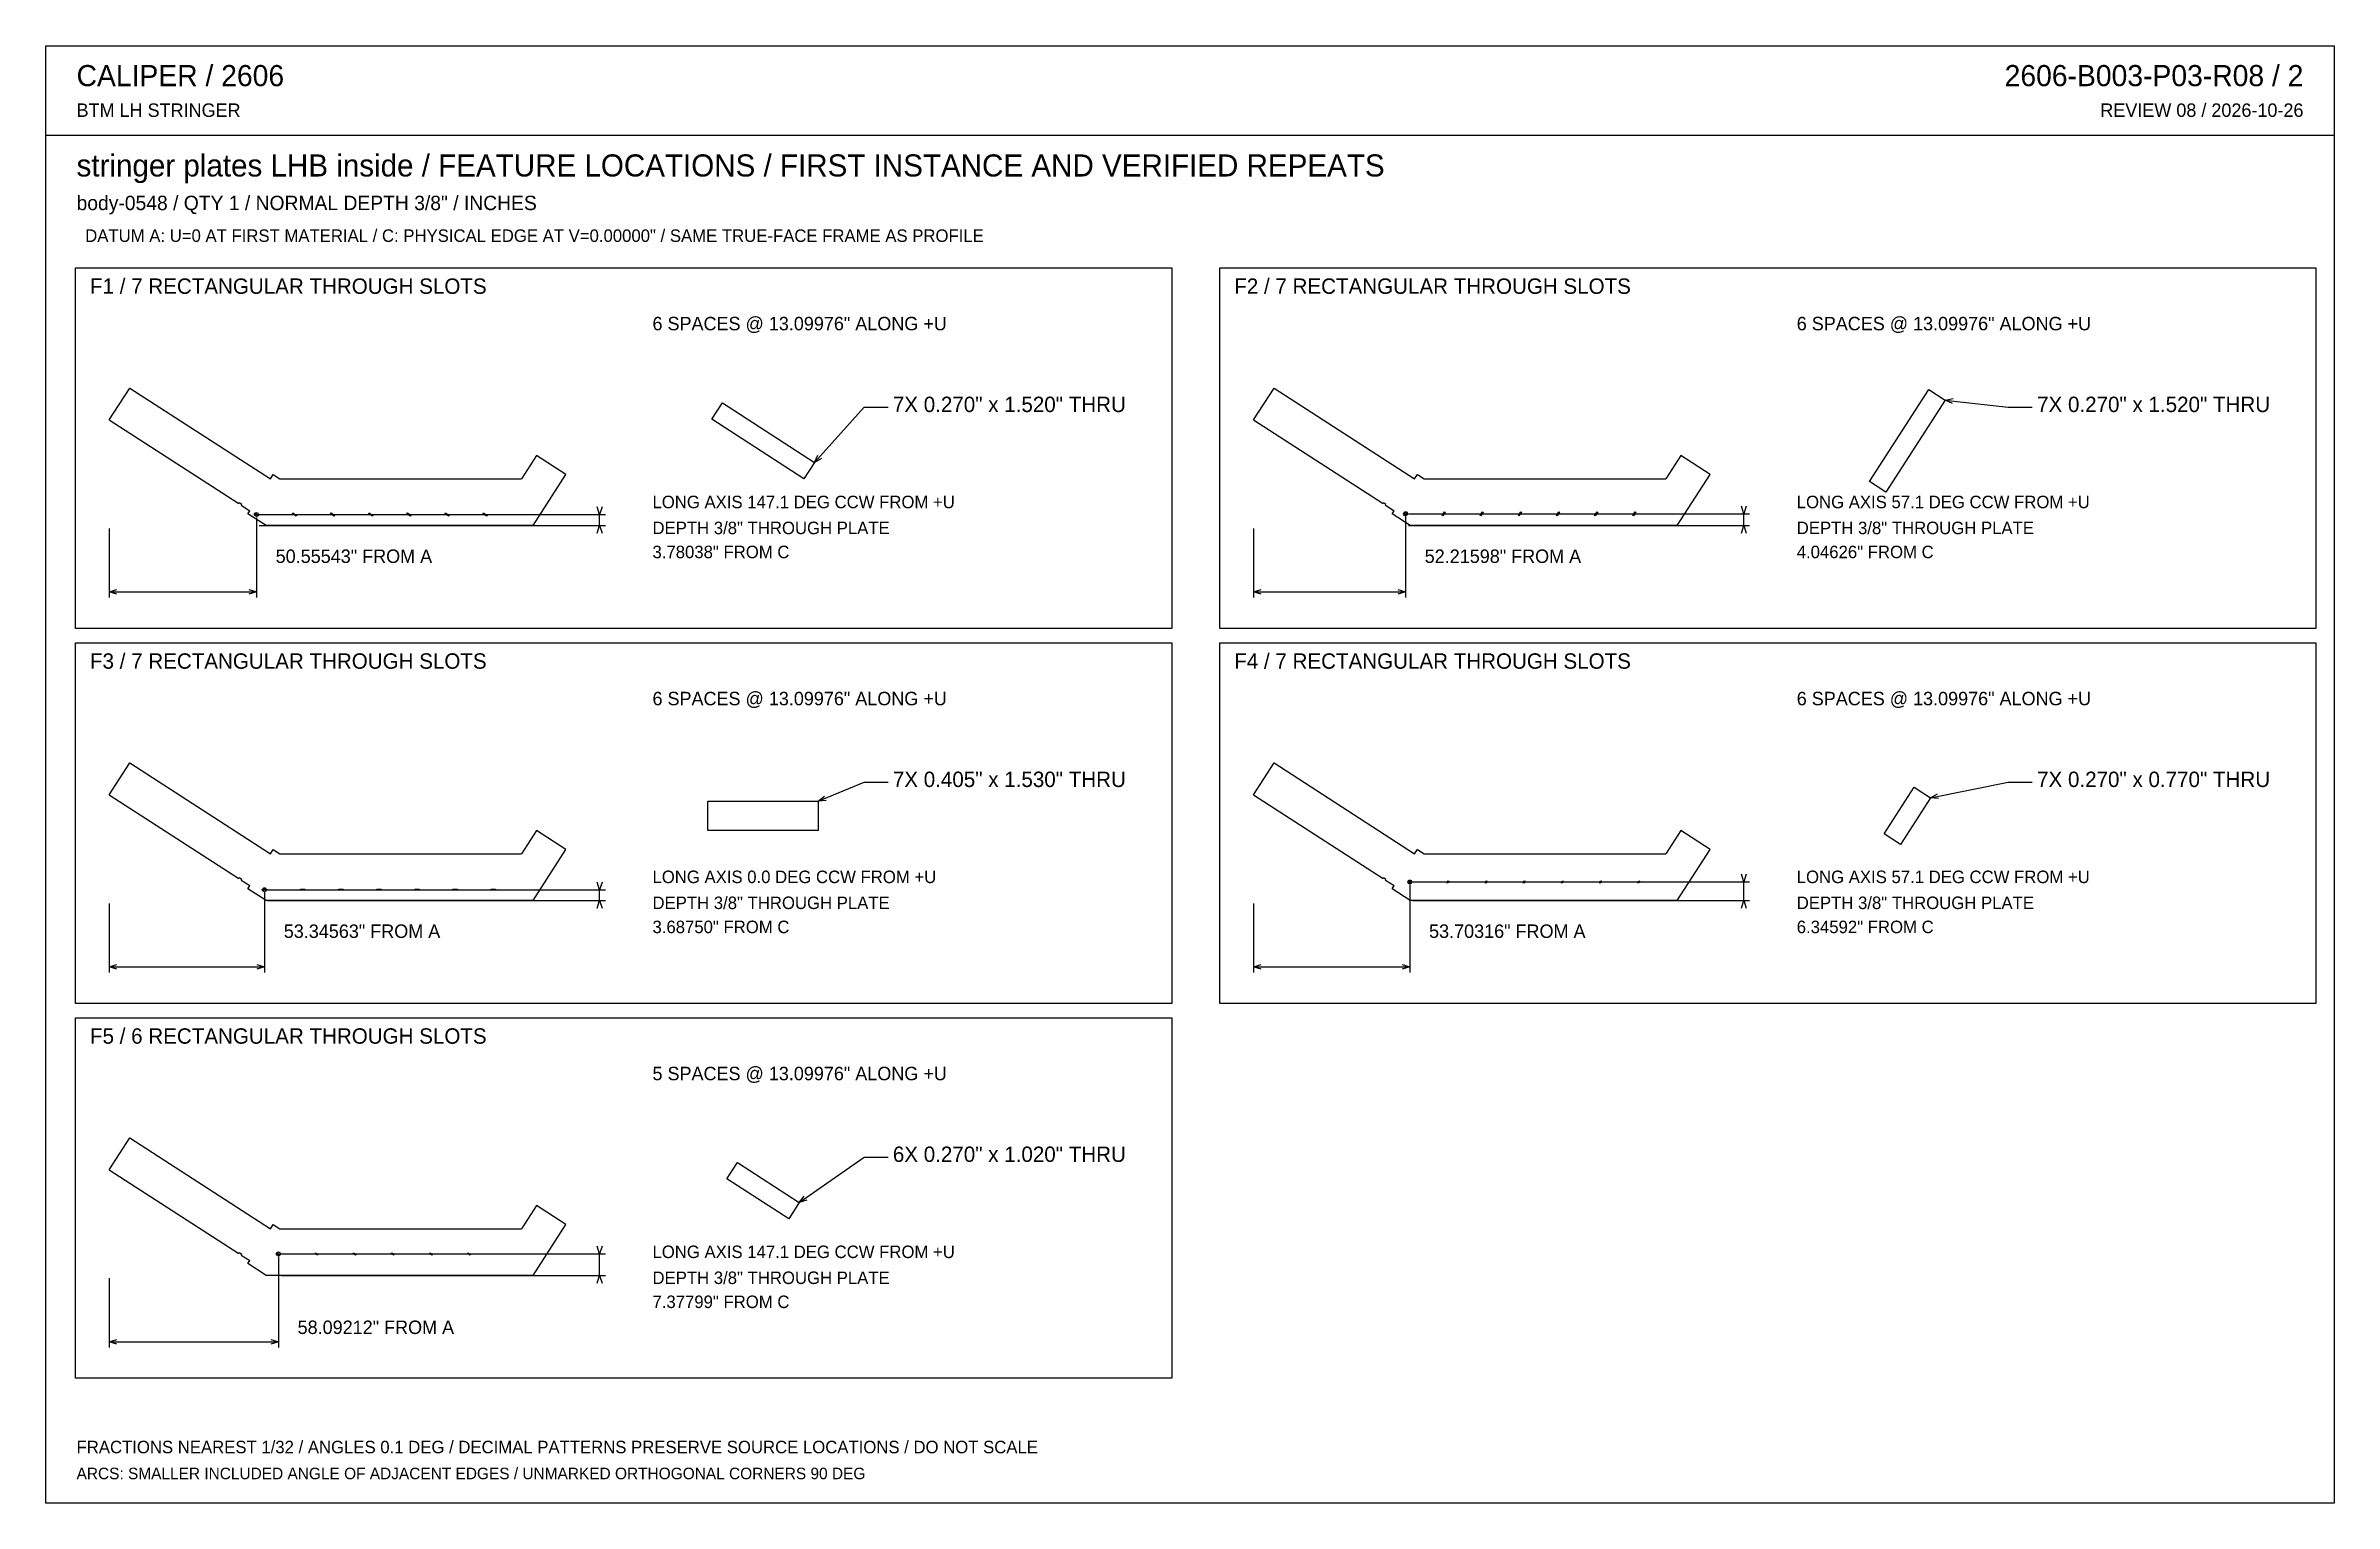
# Model space of a CAD drawing. Header units: inches. Extents: x 0.5 to 33.5, y 0.5 to 21.5.
import ezdxf
from ezdxf.enums import TextEntityAlignment as Align

# ---------------------------------------------------------------- set-up
doc = ezdxf.new("R2010")
doc.units = ezdxf.units.IN
doc.header["$MEASUREMENT"] = 0

msp = doc.modelspace()

# ---------------------------------------------------------------- linework, layer by layer
at = {"layer": 'ANNOTATION'}
for p, q in [((11.574, 15.508), (12.292, 16.306)), ((12.292, 16.306), (12.639, 16.306)), ((27.909, 16.408), (28.023, 16.43)), ((27.909, 16.408), (28.819, 16.306)), ((28.016, 16.361), (27.909, 16.408)), ((28.819, 16.306), (29.167, 16.306)), ((11.574, 15.508), (11.623, 15.613)), ((11.675, 15.567), (11.574, 15.508)), ((25, 14.767), (24.965, 14.878)), ((25.035, 14.878), (25, 14.767)), ((1.389, 14.555), (1.389, 13.556)), ((3.515, 14.714), (3.515, 13.556)), ((3.556, 14.756), (8.556, 14.756)), ((3.556, 14.597), (8.556, 14.597)), ((8.472, 14.756), (8.438, 14.867)), ((8.438, 14.486), (8.472, 14.597)), ((8.507, 14.867), (8.472, 14.756)), ((8.472, 14.597), (8.472, 14.756)), ((8.472, 14.597), (8.507, 14.486)), ((17.917, 14.555), (17.917, 13.556)), ((20.112, 14.725), (20.112, 13.556)), ((20.154, 14.767), (25.083, 14.767)), ((20.154, 14.597), (25.083, 14.597)), ((24.965, 14.486), (25, 14.597)), ((25, 14.597), (25, 14.767)), ((25, 14.597), (25.035, 14.486)), ((1.389, 13.639), (1.5, 13.674)), ((1.389, 13.639), (3.515, 13.639)), ((1.5, 13.604), (1.389, 13.639)), ((3.404, 13.674), (3.515, 13.639)), ((3.515, 13.639), (3.404, 13.604)), ((17.917, 13.639), (18.028, 13.674)), ((17.917, 13.639), (20.112, 13.639)), ((18.028, 13.604), (17.917, 13.639)), ((20.001, 13.674), (20.112, 13.639)), ((20.112, 13.639), (20.001, 13.604)), ((11.63, 10.614), (12.292, 10.889)), ((11.63, 10.614), (11.719, 10.688)), ((11.746, 10.624), (11.63, 10.614)), ((12.292, 10.889), (12.639, 10.889)), ((27.697, 10.663), (28.819, 10.889)), ((27.697, 10.663), (27.799, 10.719)), ((27.813, 10.651), (27.697, 10.663)), ((28.819, 10.889), (29.167, 10.889)), ((3.632, 9.293), (3.632, 8.139)), ((3.674, 9.335), (8.556, 9.335)), ((8.472, 9.335), (8.438, 9.446)), ((8.507, 9.446), (8.472, 9.335)), ((8.472, 9.18), (8.472, 9.335)), ((20.175, 9.405), (20.175, 8.139)), ((20.217, 9.447), (25.083, 9.447)), ((25, 9.447), (24.965, 9.558)), ((25.035, 9.558), (25, 9.447)), ((25, 9.18), (25, 9.447)), ((1.389, 9.138), (1.389, 8.139)), ((3.674, 9.18), (8.556, 9.18)), ((8.438, 9.069), (8.472, 9.18)), ((8.472, 9.18), (8.507, 9.069)), ((17.917, 9.138), (17.917, 8.139)), ((20.217, 9.18), (25.083, 9.18)), ((24.965, 9.069), (25, 9.18)), ((25, 9.18), (25.035, 9.069)), ((1.389, 8.222), (1.5, 8.257)), ((1.389, 8.222), (3.632, 8.222)), ((1.5, 8.188), (1.389, 8.222)), ((3.521, 8.257), (3.632, 8.222)), ((3.632, 8.222), (3.521, 8.188)), ((17.917, 8.222), (18.028, 8.257)), ((17.917, 8.222), (20.175, 8.222)), ((18.028, 8.188), (17.917, 8.222)), ((20.064, 8.257), (20.175, 8.222)), ((20.175, 8.222), (20.064, 8.188)), ((11.356, 4.816), (12.292, 5.472)), ((12.292, 5.472), (12.639, 5.472)), ((11.356, 4.816), (11.427, 4.908)), ((11.467, 4.851), (11.356, 4.816)), ((3.832, 4.032), (3.832, 2.722)), ((3.873, 4.074), (8.556, 4.074)), ((8.472, 4.074), (8.438, 4.185)), ((8.507, 4.185), (8.472, 4.074)), ((8.472, 3.763), (8.472, 4.074)), ((1.389, 3.722), (1.389, 2.722)), ((3.873, 3.763), (8.556, 3.763)), ((8.438, 3.652), (8.472, 3.763)), ((8.472, 3.763), (8.507, 3.652)), ((1.389, 2.806), (1.5, 2.84)), ((1.389, 2.806), (3.832, 2.806)), ((1.5, 2.771), (1.389, 2.806)), ((3.721, 2.84), (3.832, 2.806)), ((3.832, 2.806), (3.721, 2.771))]:
    msp.add_line(p, q, dxfattribs=at)
for centre in [(3.515, 14.756), (20.112, 14.767), (3.632, 9.335), (20.175, 9.447), (3.832, 4.074)]:
    msp.add_circle(centre, 0.0278, dxfattribs=at)
at = {"layer": 'OUTLINE'}
for p, q in [((0.472, 21.528), (33.528, 21.528)), ((0.472, 0.472), (0.472, 21.528)), ((33.528, 21.528), (33.528, 0.472)), ((0.472, 20.236), (33.528, 20.236)), ((0.903, 18.319), (16.736, 18.319)), ((0.903, 13.111), (0.903, 18.319)), ((16.736, 18.319), (16.736, 13.111)), ((17.431, 18.319), (33.264, 18.319)), ((17.431, 13.111), (17.431, 18.319)), ((33.264, 18.319), (33.264, 13.111)), ((1.389, 16.124), (1.686, 16.583)), ((1.686, 16.583), (3.716, 15.27)), ((17.917, 16.124), (18.214, 16.583)), ((18.214, 16.583), (20.244, 15.27)), ((26.813, 15.231), (27.673, 16.561)), ((27.673, 16.561), (27.909, 16.408)), ((10.092, 16.131), (10.245, 16.367)), ((10.245, 16.367), (11.574, 15.508)), ((27.909, 16.408), (27.049, 15.078)), ((1.389, 16.124), (3.26, 14.914)), ((11.422, 15.271), (10.092, 16.131)), ((17.917, 16.124), (19.788, 14.914)), ((7.562, 15.607), (7.344, 15.27)), ((7.986, 15.333), (7.562, 15.607)), ((24.09, 15.607), (23.872, 15.27)), ((24.514, 15.333), (24.09, 15.607)), ((3.716, 15.27), (3.756, 15.332)), ((3.756, 15.332), (3.853, 15.27)), ((3.853, 15.27), (7.344, 15.27)), ((7.51, 14.597), (7.986, 15.333)), ((11.574, 15.508), (11.422, 15.271)), ((20.244, 15.27), (20.284, 15.332)), ((20.284, 15.332), (20.381, 15.27)), ((20.381, 15.27), (23.872, 15.27)), ((24.038, 14.597), (24.514, 15.333)), ((27.049, 15.078), (26.813, 15.231)), ((3.266, 14.923), (3.26, 14.914)), ((3.302, 14.9), (3.266, 14.923)), ((3.296, 14.891), (3.302, 14.9)), ((3.296, 14.891), (3.419, 14.811)), ((19.794, 14.923), (19.788, 14.914)), ((19.83, 14.9), (19.794, 14.923)), ((19.824, 14.891), (19.83, 14.9)), ((19.824, 14.891), (19.947, 14.811)), ((3.391, 14.767), (3.419, 14.811)), ((3.654, 14.597), (3.391, 14.767)), ((3.485, 14.768), (3.491, 14.778)), ((3.539, 14.734), (3.485, 14.768)), ((3.491, 14.778), (3.545, 14.743)), ((3.545, 14.743), (3.539, 14.734)), ((7.51, 14.597), (3.654, 14.597)), ((4.036, 14.768), (4.042, 14.778)), ((4.089, 14.734), (4.036, 14.768)), ((4.042, 14.778), (4.096, 14.743)), ((4.096, 14.743), (4.089, 14.734)), ((4.587, 14.768), (4.593, 14.778)), ((4.64, 14.734), (4.587, 14.768)), ((4.593, 14.778), (4.646, 14.743)), ((4.646, 14.743), (4.64, 14.734)), ((5.137, 14.768), (5.144, 14.778)), ((5.191, 14.734), (5.137, 14.768)), ((5.144, 14.778), (5.197, 14.743)), ((5.197, 14.743), (5.191, 14.734)), ((5.688, 14.768), (5.695, 14.778)), ((5.742, 14.734), (5.688, 14.768)), ((5.695, 14.778), (5.748, 14.743)), ((5.748, 14.743), (5.742, 14.734)), ((6.239, 14.768), (6.245, 14.778)), ((6.293, 14.734), (6.239, 14.768)), ((6.245, 14.778), (6.299, 14.743)), ((6.299, 14.743), (6.293, 14.734)), ((6.79, 14.768), (6.796, 14.778)), ((6.844, 14.734), (6.79, 14.768)), ((6.796, 14.778), (6.85, 14.743)), ((6.85, 14.743), (6.844, 14.734)), ((19.919, 14.767), (19.947, 14.811)), ((20.182, 14.597), (19.919, 14.767)), ((20.09, 14.743), (20.125, 14.797)), ((20.1, 14.737), (20.09, 14.743)), ((20.135, 14.791), (20.1, 14.737)), ((20.125, 14.797), (20.135, 14.791)), ((24.038, 14.597), (20.182, 14.597)), ((20.641, 14.743), (20.676, 14.797)), ((20.651, 14.737), (20.641, 14.743)), ((20.685, 14.791), (20.651, 14.737)), ((20.676, 14.797), (20.685, 14.791)), ((21.192, 14.743), (21.227, 14.797)), ((21.202, 14.737), (21.192, 14.743)), ((21.236, 14.791), (21.202, 14.737)), ((21.227, 14.797), (21.236, 14.791)), ((21.743, 14.743), (21.778, 14.797)), ((21.752, 14.737), (21.743, 14.743)), ((21.787, 14.791), (21.752, 14.737)), ((21.778, 14.797), (21.787, 14.791)), ((22.294, 14.743), (22.328, 14.797)), ((22.303, 14.737), (22.294, 14.743)), ((22.338, 14.791), (22.303, 14.737)), ((22.328, 14.797), (22.338, 14.791)), ((22.845, 14.743), (22.879, 14.797)), ((22.854, 14.737), (22.845, 14.743)), ((22.889, 14.791), (22.854, 14.737)), ((22.879, 14.797), (22.889, 14.791)), ((23.395, 14.743), (23.43, 14.797)), ((23.405, 14.737), (23.395, 14.743)), ((23.44, 14.791), (23.405, 14.737)), ((23.43, 14.797), (23.44, 14.791)), ((16.736, 13.111), (0.903, 13.111)), ((0.903, 12.903), (16.736, 12.903)), ((0.903, 7.694), (0.903, 12.903)), ((16.736, 12.903), (16.736, 7.694)), ((33.264, 13.111), (17.431, 13.111)), ((17.431, 12.903), (33.264, 12.903)), ((17.431, 7.694), (17.431, 12.903)), ((33.264, 12.903), (33.264, 7.694)), ((1.389, 10.708), (1.686, 11.167)), ((1.686, 11.167), (3.716, 9.854)), ((17.917, 10.708), (18.214, 11.167)), ((18.214, 11.167), (20.244, 9.854)), ((1.389, 10.708), (3.26, 9.498)), ((10.036, 10.192), (10.036, 10.614)), ((10.036, 10.614), (11.63, 10.614)), ((11.63, 10.614), (11.63, 10.192)), ((17.917, 10.708), (19.788, 9.498)), ((27.025, 10.142), (27.461, 10.816)), ((27.697, 10.663), (27.261, 9.99)), ((27.461, 10.816), (27.697, 10.663)), ((7.562, 10.19), (7.344, 9.853)), ((7.986, 9.916), (7.562, 10.19)), ((11.63, 10.192), (10.036, 10.192)), ((24.09, 10.19), (23.872, 9.853)), ((24.514, 9.916), (24.09, 10.19)), ((27.261, 9.99), (27.025, 10.142)), ((3.716, 9.854), (3.756, 9.915)), ((3.756, 9.915), (3.853, 9.853)), ((3.853, 9.853), (7.344, 9.853)), ((7.51, 9.18), (7.986, 9.916)), ((20.244, 9.854), (20.284, 9.915)), ((20.284, 9.915), (20.381, 9.853)), ((20.381, 9.853), (23.872, 9.853)), ((24.038, 9.18), (24.514, 9.916)), ((3.266, 9.507), (3.26, 9.498)), ((3.302, 9.483), (3.266, 9.507)), ((3.296, 9.474), (3.302, 9.483)), ((3.296, 9.474), (3.419, 9.395)), ((3.391, 9.35), (3.419, 9.395)), ((3.654, 9.18), (3.391, 9.35)), ((3.6, 9.327), (3.6, 9.344)), ((3.6, 9.344), (3.664, 9.344)), ((3.664, 9.327), (3.6, 9.327)), ((3.664, 9.344), (3.664, 9.327)), ((4.151, 9.327), (4.151, 9.344)), ((4.151, 9.344), (4.215, 9.344)), ((4.215, 9.327), (4.151, 9.327)), ((4.215, 9.344), (4.215, 9.327)), ((4.702, 9.327), (4.702, 9.344)), ((4.702, 9.344), (4.766, 9.344)), ((4.766, 9.327), (4.702, 9.327)), ((4.766, 9.344), (4.766, 9.327)), ((5.253, 9.327), (5.253, 9.344)), ((5.253, 9.344), (5.317, 9.344)), ((5.317, 9.327), (5.253, 9.327)), ((5.317, 9.344), (5.317, 9.327)), ((5.803, 9.327), (5.803, 9.344)), ((5.803, 9.344), (5.868, 9.344)), ((5.868, 9.327), (5.803, 9.327)), ((5.868, 9.344), (5.868, 9.327)), ((6.354, 9.327), (6.354, 9.344)), ((6.354, 9.344), (6.419, 9.344)), ((6.419, 9.327), (6.354, 9.327)), ((6.419, 9.344), (6.419, 9.327)), ((6.905, 9.327), (6.905, 9.344)), ((6.905, 9.344), (6.969, 9.344)), ((6.969, 9.327), (6.905, 9.327)), ((6.969, 9.344), (6.969, 9.327)), ((19.794, 9.507), (19.788, 9.498)), ((19.83, 9.483), (19.794, 9.507)), ((19.824, 9.474), (19.83, 9.483)), ((19.824, 9.474), (19.947, 9.395)), ((19.919, 9.35), (19.947, 9.395)), ((20.182, 9.18), (19.919, 9.35)), ((20.161, 9.436), (20.179, 9.464)), ((20.171, 9.43), (20.161, 9.436)), ((20.189, 9.457), (20.171, 9.43)), ((20.179, 9.464), (20.189, 9.457)), ((20.712, 9.436), (20.73, 9.464)), ((20.722, 9.43), (20.712, 9.436)), ((20.739, 9.457), (20.722, 9.43)), ((20.73, 9.464), (20.739, 9.457)), ((21.263, 9.436), (21.281, 9.464)), ((21.273, 9.43), (21.263, 9.436)), ((21.29, 9.457), (21.273, 9.43)), ((21.281, 9.464), (21.29, 9.457)), ((21.814, 9.436), (21.832, 9.464)), ((21.824, 9.43), (21.814, 9.436)), ((21.841, 9.457), (21.824, 9.43)), ((21.832, 9.464), (21.841, 9.457)), ((22.365, 9.436), (22.382, 9.464)), ((22.374, 9.43), (22.365, 9.436)), ((22.392, 9.457), (22.374, 9.43)), ((22.382, 9.464), (22.392, 9.457)), ((22.916, 9.436), (22.933, 9.464)), ((22.925, 9.43), (22.916, 9.436)), ((22.943, 9.457), (22.925, 9.43)), ((22.933, 9.464), (22.943, 9.457)), ((23.467, 9.436), (23.484, 9.464)), ((23.476, 9.43), (23.467, 9.436)), ((23.494, 9.457), (23.476, 9.43)), ((23.484, 9.464), (23.494, 9.457)), ((7.51, 9.18), (3.654, 9.18)), ((24.038, 9.18), (20.182, 9.18)), ((16.736, 7.694), (0.903, 7.694)), ((33.264, 7.694), (17.431, 7.694)), ((0.903, 7.486), (16.736, 7.486)), ((0.903, 2.278), (0.903, 7.486)), ((16.736, 7.486), (16.736, 2.278)), ((1.389, 5.291), (1.686, 5.75)), ((1.686, 5.75), (3.716, 4.437)), ((1.389, 5.291), (3.26, 4.081)), ((10.311, 5.157), (10.464, 5.393)), ((10.464, 5.393), (11.356, 4.816)), ((11.203, 4.58), (10.311, 5.157)), ((7.562, 4.773), (7.344, 4.436)), ((7.986, 4.499), (7.562, 4.773)), ((11.356, 4.816), (11.203, 4.58)), ((3.716, 4.437), (3.756, 4.499)), ((3.756, 4.499), (3.853, 4.436)), ((3.853, 4.436), (7.344, 4.436)), ((7.51, 3.763), (7.986, 4.499)), ((3.266, 4.09), (3.26, 4.081)), ((3.302, 4.067), (3.266, 4.09)), ((3.296, 4.058), (3.302, 4.067)), ((3.296, 4.058), (3.419, 3.978)), ((3.391, 3.934), (3.419, 3.978)), ((3.811, 4.081), (3.817, 4.09)), ((3.847, 4.057), (3.811, 4.081)), ((3.817, 4.09), (3.853, 4.067)), ((3.853, 4.067), (3.847, 4.057)), ((4.362, 4.081), (4.368, 4.09)), ((4.398, 4.057), (4.362, 4.081)), ((4.368, 4.09), (4.404, 4.067)), ((4.404, 4.067), (4.398, 4.057)), ((4.912, 4.081), (4.919, 4.09)), ((4.948, 4.057), (4.912, 4.081)), ((4.919, 4.09), (4.955, 4.067)), ((4.955, 4.067), (4.948, 4.057)), ((5.463, 4.081), (5.469, 4.09)), ((5.499, 4.057), (5.463, 4.081)), ((5.469, 4.09), (5.505, 4.067)), ((5.505, 4.067), (5.499, 4.057)), ((6.014, 4.081), (6.02, 4.09)), ((6.05, 4.057), (6.014, 4.081)), ((6.02, 4.09), (6.056, 4.067)), ((6.056, 4.067), (6.05, 4.057)), ((6.565, 4.081), (6.571, 4.09)), ((6.601, 4.057), (6.565, 4.081)), ((6.571, 4.09), (6.607, 4.067)), ((6.607, 4.067), (6.601, 4.057)), ((3.654, 3.763), (3.391, 3.934)), ((7.51, 3.763), (3.654, 3.763)), ((16.736, 2.278), (0.903, 2.278)), ((33.528, 0.472), (0.472, 0.472))]:
    msp.add_line(p, q, dxfattribs=at)

# ---------------------------------------------------------------- texts
at = {"layer": 'ANNOTATION'}
for s, height, p in [('CALIPER / 2606', 0.30556, (0.917, 20.944)), ('BTM LH STRINGER', 0.19444, (0.917, 20.5)), ('stringer plates LHB inside / FEATURE LOCATIONS / FIRST INSTANCE AND VERIFIED REPEATS', 0.31944, (0.917, 19.639)), ('body-0548 / QTY 1 / NORMAL DEPTH 3/8" / INCHES', 0.20833, (0.917, 19.153)), ('DATUM A: U=0 AT FIRST MATERIAL / C: PHYSICAL EDGE AT V=0.00000" / SAME TRUE-FACE FRAME AS PROFILE', 0.18056, (1.042, 18.694)), ('F1 / 7 RECTANGULAR THROUGH SLOTS', 0.22222, (1.111, 17.944)), ('F2 / 7 RECTANGULAR THROUGH SLOTS', 0.22222, (17.639, 17.944)), ('6 SPACES @ 13.09976" ALONG +U', 0.19444, (9.236, 17.417)), ('6 SPACES @ 13.09976" ALONG +U', 0.19444, (25.764, 17.417)), ('7X 0.270" x 1.520" THRU', 0.22222, (12.708, 16.236)), ('7X 0.270" x 1.520" THRU', 0.22222, (29.236, 16.236)), ('LONG AXIS 147.1 DEG CCW FROM +U', 0.18056, (9.236, 14.847)), ('LONG AXIS 57.1 DEG CCW FROM +U', 0.18056, (25.764, 14.847)), ('DEPTH 3/8" THROUGH PLATE', 0.18056, (9.236, 14.472)), ('DEPTH 3/8" THROUGH PLATE', 0.18056, (25.764, 14.472)), ('50.55543" FROM A', 0.19444, (3.793, 14.056)), ('3.78038" FROM C', 0.18056, (9.236, 14.125)), ('52.21598" FROM A', 0.19444, (20.39, 14.056)), ('4.04626" FROM C', 0.18056, (25.764, 14.125)), ('F3 / 7 RECTANGULAR THROUGH SLOTS', 0.22222, (1.111, 12.528)), ('F4 / 7 RECTANGULAR THROUGH SLOTS', 0.22222, (17.639, 12.528)), ('6 SPACES @ 13.09976" ALONG +U', 0.19444, (9.236, 12)), ('6 SPACES @ 13.09976" ALONG +U', 0.19444, (25.764, 12)), ('7X 0.405" x 1.530" THRU', 0.22222, (12.708, 10.819)), ('7X 0.270" x 0.770" THRU', 0.22222, (29.236, 10.819)), ('LONG AXIS 0.0 DEG CCW FROM +U', 0.18056, (9.236, 9.431)), ('LONG AXIS 57.1 DEG CCW FROM +U', 0.18056, (25.764, 9.431)), ('DEPTH 3/8" THROUGH PLATE', 0.18056, (9.236, 9.056)), ('DEPTH 3/8" THROUGH PLATE', 0.18056, (25.764, 9.056)), ('53.34563" FROM A', 0.19444, (3.91, 8.639)), ('3.68750" FROM C', 0.18056, (9.236, 8.708)), ('53.70316" FROM A', 0.19444, (20.453, 8.639)), ('6.34592" FROM C', 0.18056, (25.764, 8.708)), ('F5 / 6 RECTANGULAR THROUGH SLOTS', 0.22222, (1.111, 7.111)), ('5 SPACES @ 13.09976" ALONG +U', 0.19444, (9.236, 6.583)), ('6X 0.270" x 1.020" THRU', 0.22222, (12.708, 5.403)), ('LONG AXIS 147.1 DEG CCW FROM +U', 0.18056, (9.236, 4.014)), ('DEPTH 3/8" THROUGH PLATE', 0.18056, (9.236, 3.639)), ('7.37799" FROM C', 0.18056, (9.236, 3.292)), ('58.09212" FROM A', 0.19444, (4.11, 2.917)), ('FRACTIONS NEAREST 1/32 / ANGLES 0.1 DEG / DECIMAL PATTERNS PRESERVE SOURCE LOCATIONS / DO NOT SCALE', 0.18056, (0.917, 1.194)), ('ARCS: SMALLER INCLUDED ANGLE OF ADJACENT EDGES / UNMARKED ORTHOGONAL CORNERS 90 DEG', 0.16667, (0.917, 0.819))]:
    msp.add_text(s, height=height, dxfattribs=at).set_placement(p)
for s, height, p in [('2606-B003-P03-R08 / 2', 0.30556, (33.083, 20.944)), ('REVIEW 08 / 2026-10-26', 0.19444, (33.083, 20.5))]:
    msp.add_text(s, height=height, dxfattribs=at).set_placement(p, align=Align.RIGHT)

doc.saveas('drawing.dxf')
